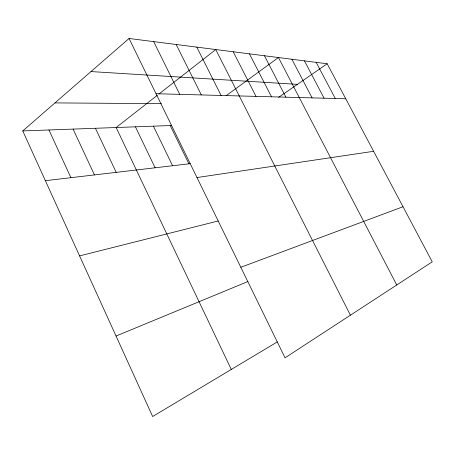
<?xml version="1.0" encoding="UTF-8"?>
<svg xmlns="http://www.w3.org/2000/svg" width="455" height="455" viewBox="0 0 455 455"><rect width="100%" height="100%" fill="white"/><g stroke="black" fill="none" stroke-linecap="round" stroke-linejoin="round"><path stroke-width="0.68" d="M277.351 341.881L152.647 416.524L22.75 130.926L129.049 38.476L327.185 63.763L432.25 261.841L285.046 357.823L129.049 38.476M157.248 95.345L116.15 127.525L231.294 369.449M158.909 94.043L215.744 49.538L350.407 315.207M226.095 95.721L278.454 57.54L396.76 284.984M278.653 97.325L327.185 63.763M116.036 336.035L247.935 281.514M240.814 267.278L403.016 206.729M79.591 255.898L218.281 220.959M196.987 177.552L373.618 151.305M45.381 180.68L190.292 163.658M22.75 130.926L171.592 125.506M54.975 102.898L161.377 103.677M156.037 93.724L345.76 98.781M90.994 71.572L297.394 84.363M316.174 62.358L335.267 98.502M304.44 60.856L324.068 98.2M291.894 59.258L312.096 97.882M264.457 55.755L285.888 97.188M249.425 53.838L271.51 96.801M233.233 51.773L256.017 96.392M196.787 47.121L221.096 95.459M176.176 44.493L201.326 94.93M153.688 41.621L179.725 94.356M170.221 125.557L188.899 163.817M153.415 126.166L172.576 165.734M135.431 126.826L155.109 167.787M95.425 128.282L116.201 172.36M73.09 129.095L94.452 174.913M48.941 129.971L70.917 177.683"/></g></svg>
